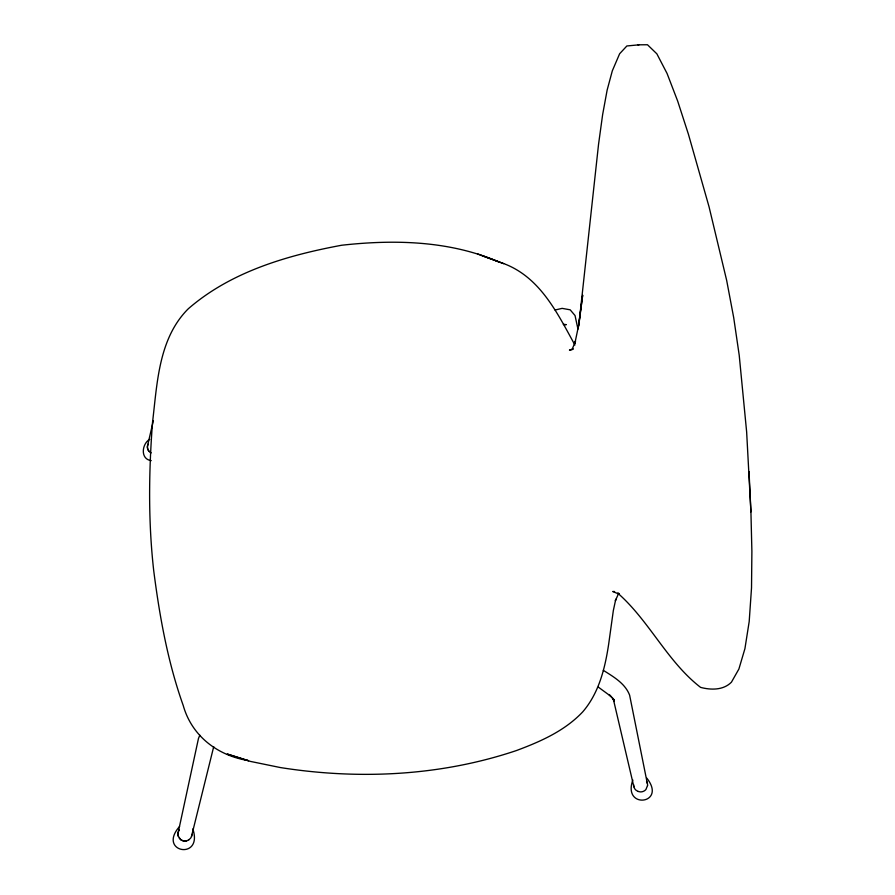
<?xml version="1.0" encoding="UTF-8"?>
<svg xmlns="http://www.w3.org/2000/svg" width="895" height="895" viewBox="0 0 895 895"><rect width="100%" height="100%" fill="white"/><g stroke="black" fill="none" stroke-linecap="round" stroke-linejoin="round"><path stroke-width="1.34" d="M647.532 785.53L645.921 789.513A6.97 6.802 4.6 0 1 640.227 791.896L638.023 791.415M153.369 420.572L147.451 446.169A6.645 6.466 18.1 0 0 149.398 451.662L151.165 452.892M191.485 836.422L213.726 746.631M148.055 444.2L147.485 446.18A6.645 6.466 18.1 0 0 149.431 451.673M199.831 735.209L198.466 738.487L178.318 831.891A7.015 6.858 -4.5 0 0 178.194 836.019L180.667 839.611A7.015 6.858 -4.5 0 0 186.82 840.763L188.879 839.801M618.713 593.262L615.402 600.623L615.76 599.281L613.332 610.591L608.656 644.21C605.02 668.263 598.968 693.032 582.701 711.894C564.734 730.935 540.446 741.608 516.337 750.581C440.631 776.032 358.94 779.948 280.336 767.552L250.208 761.365L227.285 754.049L248.541 760.694L247.635 760.459C217.149 755.313 191.698 735.746 183.218 705.473C167.779 662.099 159.612 616.498 153.75 570.954C148.145 521.617 148.76 471.788 152.53 422.35C157.196 383.507 158.505 339.328 187.48 309.581L188.509 308.585C231.089 271.688 287.295 255.332 341.677 245.241C394.281 239.368 449.737 240.632 498.974 261.989L499.824 262.414M632.843 780.026C622.081 809.852 667.536 804.157 646.761 778.091M188.845 839.79L190.501 838.291A7.015 6.858 -4.5 0 0 191.922 834.364M179.548 826.499C156.726 852.42 203.501 860.833 192.828 828.915M149.745 439.277C141.802 443.763 140.034 459.236 151.244 460.623M555.045 310.017L562.127 308.372L570.182 309.815L575.026 315.521L577.969 329.125M639.03 44.817L626.869 45.969L619.631 53.756L612.314 70.839L607.134 90.115L602.637 114.605L598.542 144.341L578.987 323.688L578.338 326.899L582.679 295.193L578.987 323.688L574.769 343.848L575.507 341.208L572.006 349.688L573.281 348.882L569.455 350.079L571.088 349.979M637.866 44.828L647.477 44.75L656.863 53.834L667.055 73.446L677.694 101.135L688.445 134.328L709.041 206.767L726.662 280.381L733.699 317.624L739.214 355.225L746.643 431.961L750.927 511.895L751.889 551.309L751.52 587.87L749.193 621.544L744.92 648.685L738.89 669.035L731.45 682.158C723.406 690.358 710.865 690.112 700.595 687.382C667.2 661.584 649.345 620.828 617.684 593.083L619.407 594.28L612.751 591.505L614.574 591.517M563.335 324.46L566.244 324.661L563.872 324.471M482.114 255.769L504.858 264.014M503.728 263.667L477.829 254.001M505.574 264.293C540.86 278.535 557.719 313.809 574.926 345.045M638.057 791.426L636.11 790.296A6.97 6.802 4.6 0 1 633.66 784.702M603.308 670.321C613.433 676.743 625.135 683.388 629.621 695.158L647.32 783.449M598.363 687.147L610.603 696.12L614.272 700.013L609.126 694.542L610.603 696.12M179.157 838.033L180.701 839.622A7.015 6.858 -4.5 0 0 186.854 840.741M612.65 698.279L614.362 701.512L613.355 699.252L633.873 786.794M749.025 471.631L750.927 511.895M178.161 836.042A7.015 6.858 -4.5 0 1 179.336 830.023M646.526 781.514A6.97 6.802 4.6 0 1 647.588 785.508"/></g></svg>
